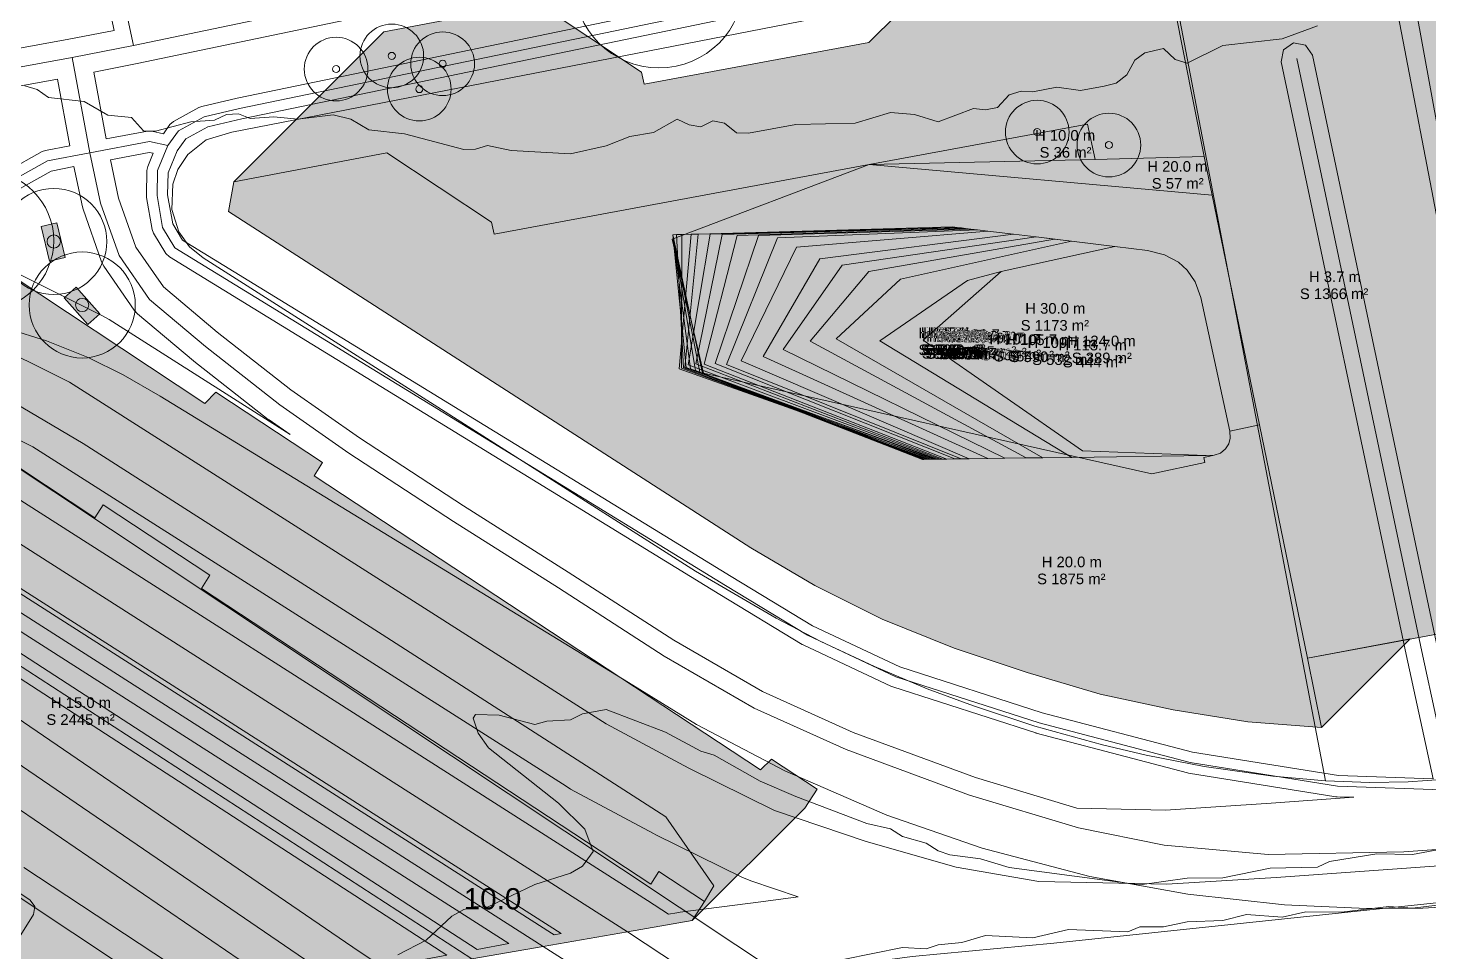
# Model space of a CAD drawing. Header units: metres. Extents: x -8 to 1190, y -11 to 1223.
# Drawn here: x 354 to 486, y 873.4 to 960.5 of the extents above; entities that cross this region are included whole.
import ezdxf

# ---------------------------------------------------------------- set-up
doc = ezdxf.new("R2010")
doc.units = ezdxf.units.M
doc.header["$MEASUREMENT"] = 0
for name, color, linetype, lineweight, true_color in [('TPX_BUILDING_AREAS_TEXT', 7, 'CONTINUOUS', 0, 0x000000), ('TPX_BUILDING_HEIGHTS_TEXT', 7, 'CONTINUOUS', 0, 0x000000), ('TPX_BUILDINGS', 7, 'CONTINUOUS', 0, 0x000000), ('TPX_BUILDINGS_HATCH', 7, 'CONTINUOUS', 0, 0xf0f0f0), ('TPX_BUILDINGS_SHADOWS_HATCH', 7, 'CONTINUOUS', 0, 0x000000), ('TPX_BUILDINGS_SHADOWS_OUTLINES', 7, 'CONTINUOUS', 0, 0x000000), ('TPX_CADASTRES', 7, 'CONTINUOUS', 0, 0x646464), ('TPX_CONTOUR_LINES_5M', 7, 'CONTINUOUS', 0, 0x969696), ('TPX_CONTOUR_LINES_5M_TEXT', 7, 'CONTINUOUS', 0, 0x000000), ('TPX_ROADS_AXES', 7, 'CONTINUOUS', 0, 0x323232), ('TPX_ROADS_CONTOURS', 7, 'CONTINUOUS', 0, 0x646464), ('TPX_VEGETATION_GREEN_SPACES', 7, 'CONTINUOUS', 0, 0x58ba48), ('TPX_VEGETATION_GREEN_SPACES_HATCH', 7, 'CONTINUOUS', 0, 0x58ba48), ('TPX_VEGETATION_TREES_INDIVIDUAL', 7, 'CONTINUOUS', 0, 0x136734)]:
    doc.layers.add(name, color=color, linetype=linetype, lineweight=lineweight, true_color=true_color)
doc.styles.add('TPX_TEXTE', font='arial.ttf')

# ---------------------------------------------------------------- blocks, each defined once
blk = doc.blocks.new('TREETR003_CR030')
at = {"layer": 'TPX_VEGETATION_TREES_INDIVIDUAL'}
for radius in [3, 0.333]:
    blk.add_circle((0, 0, 0.04), radius, dxfattribs=at)
blk = doc.blocks.new('TREETR008_CR066')
at = {"layer": 'TPX_VEGETATION_TREES_INDIVIDUAL'}
for radius in [6.55, 0.792]:
    blk.add_circle((0, 0, 0.04), radius, dxfattribs=at)
blk = doc.blocks.new('TREETR006_CR050')
at = {"layer": 'TPX_VEGETATION_TREES_INDIVIDUAL'}
for radius in [5, 0.625]:
    blk.add_circle((0, 0, 0.04), radius, dxfattribs=at)
blk = doc.blocks.new('TREETR007_CR080')
at = {"layer": 'TPX_VEGETATION_TREES_INDIVIDUAL'}
for radius in [8, 0.667]:
    blk.add_circle((0, 0, 0.04), radius, dxfattribs=at)

msp = doc.modelspace()

# ---------------------------------------------------------------- hatches: boundary and pattern name
at = {"layer": 'TPX_BUILDINGS_HATCH'}
for points in [[(514.79, 980.13), (480.8, 973.67), (481.3, 971.07), (494, 904.76), (496.8, 890.18), (530.79, 896.64), (514.79, 980.13)], [(481.3, 971.07), (461.06, 967.29), (464.81, 948.44), (465.57, 944.77), (470.01, 923.14), (474.53, 901.15), (494, 904.76), (481.3, 971.07)], [(453.83, 951.47), (433.26, 947.66), (454.54, 948.13), (453.83, 951.47)], [(373.38, 946.03), (372.88, 943.23), (422.08, 911.53), (428.12, 908), (434.48, 904.82), (441.25, 902.09), (448.12, 899.78), (455, 897.75), (461.89, 896.28), (468.91, 895.13), (475.87, 894.59), (474.53, 901.15), (470.01, 923.14), (467.22, 922.55), (467.25, 921.89), (467.12, 921.34), (466.82, 920.86), (466.36, 920.45), (465.75, 920.28), (464.77, 920.05), (464.87, 919.57), (459.87, 918.51), (417.65, 927.99), (414.69, 940.64), (433.26, 947.66), (397.9, 941.1), (397.66, 942.24), (387.81, 948.78), (373.38, 946.03)], [(454.54, 948.13), (433.26, 947.66), (465.57, 944.77), (464.81, 948.44), (454.54, 948.13)], [(433.26, 947.66), (414.69, 940.64), (417.65, 927.99), (459.87, 918.51), (464.87, 919.57), (464.77, 920.05), (465.75, 920.28), (466.36, 920.45), (466.82, 920.86), (467.12, 921.34), (467.25, 921.89), (467.22, 922.55), (470.01, 923.14), (465.57, 944.77), (433.26, 947.66)], [(415.1, 941.06), (414.76, 941.05), (417.29, 928.11), (439.06, 919.89), (439.3, 919.9), (439.49, 919.9), (439.69, 919.9), (439.93, 919.91), (440.2, 919.91), (440.57, 919.91), (441.31, 919.92), (441.91, 919.93), (442.66, 919.94), (444.41, 919.97), (446.03, 919.98), (448.05, 920.01), (449.62, 920.03), (452.33, 920.06), (464.98, 920.23), (465.75, 920.28), (466.36, 920.45), (466.82, 920.86), (467.12, 921.34), (467.25, 921.89), (467.22, 922.55), (464.49, 935.15), (463.97, 936.6), (463.21, 937.7), (462.4, 938.48), (461.07, 939.16), (459.47, 939.58), (456.4, 939.95), (452.32, 940.44), (450.72, 940.64), (448.99, 940.84), (446.84, 941.1), (444.42, 941.38), (443.45, 941.5), (442.82, 941.58), (442.31, 941.64), (441.95, 941.69), (441.53, 941.74), (441.11, 941.79), (417.12, 941.11), (416.46, 941.1), (415.58, 941.07), (415.1, 941.06)], [(415.1, 941.06), (414.76, 941.05), (416.41, 928.42), (438.39, 919.88), (438.52, 919.89), (438.65, 919.9), (438.85, 919.9), (439.06, 919.89), (439.3, 919.9), (439.49, 919.9), (439.69, 919.9), (439.93, 919.91), (440.2, 919.91), (440.57, 919.91), (441.31, 919.92), (441.91, 919.93), (442.66, 919.94), (444.41, 919.97), (446.03, 919.98), (448.05, 920.01), (449.62, 920.03), (452.33, 920.06), (464.98, 920.23), (465.75, 920.28), (466.36, 920.45), (466.82, 920.86), (467.12, 921.34), (467.25, 921.89), (467.22, 922.55), (464.49, 935.15), (463.97, 936.6), (463.21, 937.7), (462.4, 938.48), (461.07, 939.16), (459.47, 939.58), (456.4, 939.95), (452.32, 940.44), (450.72, 940.64), (448.99, 940.84), (446.84, 941.1), (444.42, 941.38), (443.45, 941.5), (442.82, 941.58), (442.31, 941.64), (441.95, 941.69), (441.53, 941.74), (441.11, 941.79), (417.12, 941.11), (416.46, 941.1), (415.58, 941.07), (415.1, 941.06)], [(415.1, 941.06), (414.76, 941.05), (416.88, 928.26), (438.65, 919.9), (438.85, 919.9), (439.06, 919.89), (439.3, 919.9), (439.49, 919.9), (439.69, 919.9), (439.93, 919.91), (440.2, 919.91), (440.57, 919.91), (441.31, 919.92), (441.91, 919.93), (442.66, 919.94), (444.41, 919.97), (446.03, 919.98), (448.05, 920.01), (449.62, 920.03), (452.33, 920.06), (464.98, 920.23), (465.75, 920.28), (466.36, 920.45), (466.82, 920.86), (467.12, 921.34), (467.25, 921.89), (467.22, 922.55), (464.49, 935.15), (463.97, 936.6), (463.21, 937.7), (462.4, 938.48), (461.07, 939.16), (459.47, 939.58), (456.4, 939.95), (452.32, 940.44), (450.72, 940.64), (448.99, 940.84), (446.84, 941.1), (444.42, 941.38), (443.45, 941.5), (442.82, 941.58), (442.31, 941.64), (441.95, 941.69), (441.53, 941.74), (441.11, 941.79), (417.12, 941.11), (416.46, 941.1), (415.58, 941.07), (415.1, 941.06)], [(415.1, 941.06), (414.76, 941.05), (416, 928.55), (438.26, 919.88), (438.39, 919.88), (438.52, 919.89), (438.65, 919.9), (438.85, 919.9), (439.06, 919.89), (439.3, 919.9), (439.49, 919.9), (439.69, 919.9), (439.93, 919.91), (440.2, 919.91), (440.57, 919.91), (441.31, 919.92), (441.91, 919.93), (442.66, 919.94), (444.41, 919.97), (446.03, 919.98), (448.05, 920.01), (449.62, 920.03), (452.33, 920.06), (464.98, 920.23), (465.75, 920.28), (466.36, 920.45), (466.82, 920.86), (467.12, 921.34), (467.25, 921.89), (467.22, 922.55), (464.49, 935.15), (463.97, 936.6), (463.21, 937.7), (462.4, 938.48), (461.07, 939.16), (459.47, 939.58), (456.4, 939.95), (452.32, 940.44), (450.72, 940.64), (448.99, 940.84), (446.84, 941.1), (444.42, 941.38), (443.45, 941.5), (442.82, 941.58), (442.31, 941.64), (441.95, 941.69), (441.53, 941.74), (441.11, 941.79), (417.12, 941.11), (416.46, 941.1), (415.58, 941.07), (415.1, 941.06)], [(415.1, 941.06), (414.76, 941.05), (417.54, 928.01), (439.49, 919.9), (439.69, 919.9), (439.93, 919.91), (440.2, 919.91), (440.57, 919.91), (441.31, 919.92), (441.91, 919.93), (442.66, 919.94), (444.41, 919.97), (446.03, 919.98), (448.05, 920.01), (449.62, 920.03), (452.33, 920.06), (464.98, 920.23), (465.75, 920.28), (466.36, 920.45), (466.82, 920.86), (467.12, 921.34), (467.25, 921.89), (467.22, 922.55), (464.49, 935.15), (463.97, 936.6), (463.21, 937.7), (462.4, 938.48), (461.07, 939.16), (459.47, 939.58), (456.4, 939.95), (452.32, 940.44), (450.72, 940.64), (448.99, 940.84), (446.84, 941.1), (444.42, 941.38), (443.45, 941.5), (442.82, 941.58), (442.31, 941.64), (441.95, 941.69), (441.53, 941.74), (441.11, 941.79), (417.12, 941.11), (416.46, 941.1), (415.58, 941.07), (415.1, 941.06)], [(415.58, 941.07), (415.1, 941.06), (415.75, 928.52), (438.52, 919.89), (438.65, 919.9), (438.85, 919.9), (439.06, 919.89), (439.3, 919.9), (439.49, 919.9), (439.69, 919.9), (439.93, 919.91), (440.2, 919.91), (440.57, 919.91), (441.31, 919.92), (441.91, 919.93), (442.66, 919.94), (444.41, 919.97), (446.03, 919.98), (448.05, 920.01), (449.62, 920.03), (452.33, 920.06), (464.98, 920.23), (465.75, 920.28), (466.36, 920.45), (466.82, 920.86), (467.12, 921.34), (467.25, 921.89), (467.22, 922.55), (464.49, 935.15), (463.97, 936.6), (463.21, 937.7), (462.4, 938.48), (461.07, 939.16), (459.47, 939.58), (456.4, 939.95), (452.32, 940.44), (450.72, 940.64), (448.99, 940.84), (446.84, 941.1), (444.42, 941.38), (443.45, 941.5), (442.82, 941.58), (442.31, 941.64), (441.95, 941.69), (441.53, 941.74), (441.11, 941.79), (417.12, 941.11), (416.46, 941.1), (415.58, 941.07)], [(416.46, 941.1), (415.35, 928.41), (439.3, 919.9), (439.49, 919.9), (439.69, 919.9), (439.93, 919.91), (440.2, 919.91), (440.57, 919.91), (441.31, 919.92), (441.91, 919.93), (442.66, 919.94), (444.41, 919.97), (446.03, 919.98), (448.05, 920.01), (449.62, 920.03), (452.33, 920.06), (464.98, 920.23), (465.75, 920.28), (466.36, 920.45), (466.82, 920.86), (467.12, 921.34), (467.25, 921.89), (467.22, 922.55), (464.49, 935.15), (463.97, 936.6), (463.21, 937.7), (462.4, 938.48), (461.07, 939.16), (459.47, 939.58), (456.4, 939.95), (452.32, 940.44), (450.72, 940.64), (448.99, 940.84), (446.84, 941.1), (444.42, 941.38), (443.45, 941.5), (442.82, 941.58), (442.31, 941.64), (441.95, 941.69), (441.53, 941.74), (441.11, 941.79), (417.12, 941.11), (416.46, 941.1)], [(415.58, 941.07), (415.55, 928.49), (438.85, 919.9), (439.06, 919.89), (439.3, 919.9), (439.49, 919.9), (439.69, 919.9), (439.93, 919.91), (440.2, 919.91), (440.57, 919.91), (441.31, 919.92), (441.91, 919.93), (442.66, 919.94), (444.41, 919.97), (446.03, 919.98), (448.05, 920.01), (449.62, 920.03), (452.33, 920.06), (464.98, 920.23), (465.75, 920.28), (466.36, 920.45), (466.82, 920.86), (467.12, 921.34), (467.25, 921.89), (467.22, 922.55), (464.49, 935.15), (463.97, 936.6), (463.21, 937.7), (462.4, 938.48), (461.07, 939.16), (459.47, 939.58), (456.4, 939.95), (452.32, 940.44), (450.72, 940.64), (448.99, 940.84), (446.84, 941.1), (444.42, 941.38), (443.45, 941.5), (442.82, 941.58), (442.31, 941.64), (441.95, 941.69), (441.53, 941.74), (441.11, 941.79), (417.12, 941.11), (416.46, 941.1), (415.58, 941.07)], [(417.12, 941.11), (415.89, 928.54), (439.69, 919.9), (439.93, 919.91), (440.2, 919.91), (440.57, 919.91), (441.31, 919.92), (441.91, 919.93), (442.66, 919.94), (444.41, 919.97), (446.03, 919.98), (448.05, 920.01), (449.62, 920.03), (452.33, 920.06), (464.98, 920.23), (465.75, 920.28), (466.36, 920.45), (466.82, 920.86), (467.12, 921.34), (467.25, 921.89), (467.22, 922.55), (464.49, 935.15), (463.97, 936.6), (463.21, 937.7), (462.4, 938.48), (461.07, 939.16), (459.47, 939.58), (456.4, 939.95), (452.32, 940.44), (450.72, 940.64), (448.99, 940.84), (446.84, 941.1), (444.42, 941.38), (443.45, 941.5), (442.82, 941.58), (442.31, 941.64), (441.95, 941.69), (441.53, 941.74), (441.11, 941.79), (417.12, 941.11)], [(418.27, 941.1), (416.2, 928.78), (439.93, 919.91), (440.2, 919.91), (440.57, 919.91), (441.31, 919.92), (441.91, 919.93), (442.66, 919.94), (444.41, 919.97), (446.03, 919.98), (448.05, 920.01), (449.62, 920.03), (452.33, 920.06), (464.98, 920.23), (465.75, 920.28), (466.36, 920.45), (466.82, 920.86), (467.12, 921.34), (467.25, 921.89), (467.22, 922.55), (464.49, 935.15), (463.97, 936.6), (463.21, 937.7), (462.4, 938.48), (461.07, 939.16), (459.47, 939.58), (456.4, 939.95), (452.32, 940.44), (450.72, 940.64), (448.99, 940.84), (446.84, 941.1), (444.42, 941.38), (443.45, 941.5), (442.82, 941.58), (442.31, 941.64), (441.95, 941.69), (441.53, 941.74), (418.27, 941.1)], [(419.39, 941.07), (416.9, 928.87), (440.2, 919.91), (440.57, 919.91), (441.31, 919.92), (441.91, 919.93), (442.66, 919.94), (444.41, 919.97), (446.03, 919.98), (448.05, 920.01), (449.62, 920.03), (452.33, 920.06), (464.98, 920.23), (465.75, 920.28), (466.36, 920.45), (466.82, 920.86), (467.12, 921.34), (467.25, 921.89), (467.22, 922.55), (464.49, 935.15), (463.97, 936.6), (463.21, 937.7), (462.4, 938.48), (461.07, 939.16), (459.47, 939.58), (456.4, 939.95), (452.32, 940.44), (450.72, 940.64), (448.99, 940.84), (446.84, 941.1), (444.42, 941.38), (443.45, 941.5), (442.82, 941.58), (442.31, 941.64), (441.95, 941.69), (419.39, 941.07)], [(420.8, 940.99), (417.69, 928.85), (440.57, 919.91), (441.31, 919.92), (441.91, 919.93), (442.66, 919.94), (444.41, 919.97), (446.03, 919.98), (448.05, 920.01), (449.62, 920.03), (452.33, 920.06), (464.98, 920.23), (465.75, 920.28), (466.36, 920.45), (466.82, 920.86), (467.12, 921.34), (467.25, 921.89), (467.22, 922.55), (464.49, 935.15), (463.97, 936.6), (463.21, 937.7), (462.4, 938.48), (461.07, 939.16), (459.47, 939.58), (456.4, 939.95), (452.32, 940.44), (450.72, 940.64), (448.99, 940.84), (446.84, 941.1), (444.42, 941.38), (443.45, 941.5), (442.82, 941.58), (442.31, 941.64), (420.8, 940.99)], [(422.81, 940.97), (418.75, 928.91), (441.31, 919.92), (441.91, 919.93), (442.66, 919.94), (444.41, 919.97), (446.03, 919.98), (448.05, 920.01), (449.62, 920.03), (452.33, 920.06), (464.98, 920.23), (465.75, 920.28), (466.36, 920.45), (466.82, 920.86), (467.12, 921.34), (467.25, 921.89), (467.22, 922.55), (464.49, 935.15), (463.97, 936.6), (463.21, 937.7), (462.4, 938.48), (461.07, 939.16), (459.47, 939.58), (456.4, 939.95), (452.32, 940.44), (450.72, 940.64), (448.99, 940.84), (446.84, 941.1), (444.42, 941.38), (443.45, 941.5), (442.82, 941.58), (422.81, 940.97)], [(424.61, 940.75), (419.8, 928.83), (441.91, 919.93), (442.66, 919.94), (444.41, 919.97), (446.03, 919.98), (448.05, 920.01), (449.62, 920.03), (452.33, 920.06), (464.98, 920.23), (465.75, 920.28), (466.36, 920.45), (466.82, 920.86), (467.12, 921.34), (467.25, 921.89), (467.22, 922.55), (464.49, 935.15), (463.97, 936.6), (463.21, 937.7), (462.4, 938.48), (461.07, 939.16), (459.47, 939.58), (456.4, 939.95), (452.32, 940.44), (450.72, 940.64), (448.99, 940.84), (446.84, 941.1), (444.42, 941.38), (443.45, 941.5), (424.61, 940.75)], [(426.39, 939.87), (421.18, 929.16), (442.66, 919.94), (444.41, 919.97), (446.03, 919.98), (448.05, 920.01), (449.62, 920.03), (452.33, 920.06), (464.98, 920.23), (465.75, 920.28), (466.36, 920.45), (466.82, 920.86), (467.12, 921.34), (467.25, 921.89), (467.22, 922.55), (464.49, 935.15), (463.97, 936.6), (463.21, 937.7), (462.4, 938.48), (461.07, 939.16), (459.47, 939.58), (456.4, 939.95), (452.32, 940.44), (450.72, 940.64), (448.99, 940.84), (446.84, 941.1), (444.42, 941.38), (426.39, 939.87)], [(428.61, 938.79), (423.26, 929.59), (444.41, 919.97), (446.03, 919.98), (448.05, 920.01), (449.62, 920.03), (452.33, 920.06), (464.98, 920.23), (465.75, 920.28), (466.36, 920.45), (466.82, 920.86), (467.12, 921.34), (467.25, 921.89), (467.22, 922.55), (464.49, 935.15), (463.97, 936.6), (463.21, 937.7), (462.4, 938.48), (461.07, 939.16), (459.47, 939.58), (456.4, 939.95), (452.32, 940.44), (450.72, 940.64), (448.99, 940.84), (446.84, 941.1), (428.61, 938.79)], [(430.71, 938.18), (425.14, 930.23), (446.03, 919.98), (448.05, 920.01), (449.62, 920.03), (452.33, 920.06), (464.98, 920.23), (465.75, 920.28), (466.36, 920.45), (466.82, 920.86), (467.12, 921.34), (467.25, 921.89), (467.22, 922.55), (464.49, 935.15), (463.97, 936.6), (463.21, 937.7), (462.4, 938.48), (461.07, 939.16), (459.47, 939.58), (456.4, 939.95), (448.99, 940.84), (430.71, 938.18)], [(433.21, 937.59), (427.69, 931.03), (448.05, 920.01), (449.62, 920.03), (452.33, 920.06), (464.98, 920.23), (465.75, 920.28), (466.36, 920.45), (466.82, 920.86), (467.12, 921.34), (467.25, 921.89), (467.22, 922.55), (464.49, 935.15), (463.97, 936.6), (463.21, 937.7), (462.4, 938.48), (461.07, 939.16), (459.47, 939.58), (456.4, 939.95), (452.32, 940.44), (450.72, 940.64), (433.21, 937.59)], [(436.21, 936.88), (430.15, 931.24), (449.62, 920.03), (452.33, 920.06), (464.98, 920.23), (465.75, 920.28), (466.36, 920.45), (466.82, 920.86), (467.12, 921.34), (467.25, 921.89), (467.22, 922.55), (464.49, 935.15), (463.97, 936.6), (463.21, 937.7), (462.4, 938.48), (461.07, 939.16), (459.47, 939.58), (456.4, 939.95), (452.32, 940.44), (436.21, 936.88)], [(442.51, 936.75), (434.24, 931.04), (452.33, 920.06), (464.98, 920.23), (465.75, 920.28), (466.36, 920.45), (466.82, 920.86), (467.12, 921.34), (467.25, 921.89), (467.22, 922.55), (464.49, 935.15), (463.97, 936.6), (463.21, 937.7), (462.4, 938.48), (461.07, 939.16), (459.47, 939.58), (456.4, 939.95), (445.69, 937.58), (442.51, 936.75)], [(445.69, 937.58), (438.32, 931.12), (453.34, 920.68), (464.98, 920.23), (465.75, 920.28), (466.36, 920.45), (466.82, 920.86), (467.12, 921.34), (467.25, 921.89), (467.22, 922.55), (464.49, 935.15), (463.97, 936.6), (463.21, 937.7), (462.4, 938.48), (461.07, 939.16), (459.47, 939.58), (456.4, 939.95), (445.69, 937.58)], [(323.36, 903.62), (322.61, 902.45), (343.97, 888.58), (342.72, 886.65), (352.71, 880.03), (353.6, 881.4), (368.53, 871.57), (368.85, 871.35), (368.02, 869.9), (371, 867.92), (372.56, 866.89), (373.91, 868.97), (375.31, 869.22), (383.23, 870.59), (395.82, 872.79), (402.53, 873.96), (410.49, 875.35), (416.58, 876.41), (417.72, 878.19), (413.42, 881.02), (412.67, 879.83), (370.33, 907.72), (371.13, 908.97), (361.09, 915.6), (360.29, 914.36), (339.24, 928.29), (338.68, 927.41), (335.84, 923), (332.91, 918.46), (330.71, 915.03), (326.88, 909.08), (323.36, 903.62)]]:
    msp.add_hatch(color=256, dxfattribs=at).paths.add_polyline_path(points)
at = {"layer": 'TPX_BUILDINGS_SHADOWS_HATCH'}
for points in [[(387.52, 960.18), (373.38, 946.03), (387.81, 948.78), (397.66, 942.24), (397.9, 941.1), (433.26, 947.66), (453.83, 951.47), (454.54, 948.13), (464.81, 948.44), (461.06, 967.29), (481.3, 971.07), (480.91, 973.12), (463.67, 969.9), (461.97, 968.2), (454.48, 968.87), (435.9, 961.86), (433.21, 959.17), (412.04, 955.24), (411.8, 956.38), (401.95, 962.92), (387.52, 960.18)], [(349.85, 938.9), (339.24, 928.29), (360.29, 914.36), (361.09, 915.6), (371.13, 908.97), (370.33, 907.72), (412.67, 879.83), (413.42, 881.02), (417.72, 878.19), (416.58, 876.41), (427.19, 887.01), (428.33, 888.8), (424.03, 891.63), (423.01, 890.61), (380.94, 918.33), (381.74, 919.57), (371.7, 926.21), (370.64, 925.14), (349.85, 938.9)], [(484.23, 902.95), (474.53, 901.15), (475.87, 894.59), (484.23, 902.95)]]:
    msp.add_hatch(color=256, dxfattribs=at).paths.add_polyline_path(points)
at = {"layer": 'TPX_VEGETATION_GREEN_SPACES_HATCH'}
for points in [[(356.72, 942.18), (355.24, 941.84), (356.01, 938.57), (357.49, 938.91), (356.72, 942.18)], [(358.53, 936.12), (357.4, 935.11), (359.63, 932.59), (360.75, 933.61), (358.53, 936.12)], [(342.1, 928.54), (339.24, 928.29), (360.29, 914.36), (361.09, 915.6), (371.13, 908.97), (370.33, 907.72), (412.67, 879.83), (413.42, 881.02), (417.72, 878.19), (418.6, 879.67), (414.08, 886.19), (387.35, 903.38), (375.64, 910.86), (359.18, 921.37), (351.23, 926.05), (345.82, 928.03), (342.1, 928.54)], [(294.29, 898.12), (294.18, 895.82), (294.46, 894.58), (295.34, 893.72), (296.94, 892.76), (302.43, 889.88), (308.01, 886.11), (320.42, 877.95), (345.57, 861.79), (347.16, 862.33), (349.54, 862.97), (350.39, 863.19), (360.61, 865.75), (371, 867.92), (368.02, 869.9), (368.85, 871.35), (368.53, 871.57), (353.6, 881.4), (352.71, 880.03), (342.72, 886.65), (343.97, 888.58), (322.61, 902.45), (323.36, 903.62), (319.78, 905.98), (303.07, 917.01), (300.39, 914.43), (297.94, 911.54), (296.22, 908.1), (295.15, 904.67), (295.03, 903.91), (294.61, 901.01), (294.46, 899.73), (294.29, 898.12)]]:
    msp.add_hatch(color=256, dxfattribs=at).paths.add_polyline_path(points)

# ---------------------------------------------------------------- linework, layer by layer
at = {"layer": 'TPX_BUILDINGS', "elevation": 0.04}
for points in [[(514.79, 980.13), (480.8, 973.67), (481.3, 971.07), (494, 904.76), (496.8, 890.18), (530.79, 896.64)], [(481.3, 971.07), (461.06, 967.29), (464.81, 948.44), (465.57, 944.77), (470.01, 923.14), (474.53, 901.15), (494, 904.76)], [(453.83, 951.47), (433.26, 947.66), (454.54, 948.13)], [(373.38, 946.03), (372.88, 943.23), (422.08, 911.53), (428.12, 908), (434.48, 904.82), (441.25, 902.09), (448.12, 899.78), (455, 897.75), (461.89, 896.28), (468.91, 895.13), (475.87, 894.59), (474.53, 901.15), (470.01, 923.14), (467.22, 922.55), (467.25, 921.89), (467.12, 921.34), (466.82, 920.86), (466.36, 920.45), (465.75, 920.28), (464.77, 920.05), (464.87, 919.57), (459.87, 918.51), (417.65, 927.99), (414.69, 940.64), (433.26, 947.66), (397.9, 941.1), (397.66, 942.24), (387.81, 948.78)], [(454.54, 948.13), (433.26, 947.66), (465.57, 944.77), (464.81, 948.44)], [(433.26, 947.66), (414.69, 940.64), (417.65, 927.99), (459.87, 918.51), (464.87, 919.57), (464.77, 920.05), (465.75, 920.28), (466.36, 920.45), (466.82, 920.86), (467.12, 921.34), (467.25, 921.89), (467.22, 922.55), (470.01, 923.14), (465.57, 944.77)], [(415.1, 941.06), (414.76, 941.05), (417.29, 928.11), (439.06, 919.89), (439.3, 919.9), (439.49, 919.9), (439.69, 919.9), (439.93, 919.91), (440.2, 919.91), (440.57, 919.91), (441.31, 919.92), (441.91, 919.93), (442.66, 919.94), (444.41, 919.97), (446.03, 919.98), (448.05, 920.01), (449.62, 920.03), (452.33, 920.06), (464.98, 920.23), (465.75, 920.28), (466.36, 920.45), (466.82, 920.86), (467.12, 921.34), (467.25, 921.89), (467.22, 922.55), (464.49, 935.15), (463.97, 936.6), (463.21, 937.7), (462.4, 938.48), (461.07, 939.16), (459.47, 939.58), (456.4, 939.95), (452.32, 940.44), (450.72, 940.64), (448.99, 940.84), (446.84, 941.1), (444.42, 941.38), (443.45, 941.5), (442.82, 941.58), (442.31, 941.64), (441.95, 941.69), (441.53, 941.74), (441.11, 941.79), (417.12, 941.11), (416.46, 941.1), (415.58, 941.07)], [(415.1, 941.06), (414.76, 941.05), (416.41, 928.42), (438.39, 919.88), (438.52, 919.89), (438.65, 919.9), (438.85, 919.9), (439.06, 919.89), (439.3, 919.9), (439.49, 919.9), (439.69, 919.9), (439.93, 919.91), (440.2, 919.91), (440.57, 919.91), (441.31, 919.92), (441.91, 919.93), (442.66, 919.94), (444.41, 919.97), (446.03, 919.98), (448.05, 920.01), (449.62, 920.03), (452.33, 920.06), (464.98, 920.23), (465.75, 920.28), (466.36, 920.45), (466.82, 920.86), (467.12, 921.34), (467.25, 921.89), (467.22, 922.55), (464.49, 935.15), (463.97, 936.6), (463.21, 937.7), (462.4, 938.48), (461.07, 939.16), (459.47, 939.58), (456.4, 939.95), (452.32, 940.44), (450.72, 940.64), (448.99, 940.84), (446.84, 941.1), (444.42, 941.38), (443.45, 941.5), (442.82, 941.58), (442.31, 941.64), (441.95, 941.69), (441.53, 941.74), (441.11, 941.79), (417.12, 941.11), (416.46, 941.1), (415.58, 941.07)], [(415.1, 941.06), (414.76, 941.05), (416.88, 928.26), (438.65, 919.9), (438.85, 919.9), (439.06, 919.89), (439.3, 919.9), (439.49, 919.9), (439.69, 919.9), (439.93, 919.91), (440.2, 919.91), (440.57, 919.91), (441.31, 919.92), (441.91, 919.93), (442.66, 919.94), (444.41, 919.97), (446.03, 919.98), (448.05, 920.01), (449.62, 920.03), (452.33, 920.06), (464.98, 920.23), (465.75, 920.28), (466.36, 920.45), (466.82, 920.86), (467.12, 921.34), (467.25, 921.89), (467.22, 922.55), (464.49, 935.15), (463.97, 936.6), (463.21, 937.7), (462.4, 938.48), (461.07, 939.16), (459.47, 939.58), (456.4, 939.95), (452.32, 940.44), (450.72, 940.64), (448.99, 940.84), (446.84, 941.1), (444.42, 941.38), (443.45, 941.5), (442.82, 941.58), (442.31, 941.64), (441.95, 941.69), (441.53, 941.74), (441.11, 941.79), (417.12, 941.11), (416.46, 941.1), (415.58, 941.07)], [(415.1, 941.06), (414.76, 941.05), (416, 928.55), (438.26, 919.88), (438.39, 919.88), (438.52, 919.89), (438.65, 919.9), (438.85, 919.9), (439.06, 919.89), (439.3, 919.9), (439.49, 919.9), (439.69, 919.9), (439.93, 919.91), (440.2, 919.91), (440.57, 919.91), (441.31, 919.92), (441.91, 919.93), (442.66, 919.94), (444.41, 919.97), (446.03, 919.98), (448.05, 920.01), (449.62, 920.03), (452.33, 920.06), (464.98, 920.23), (465.75, 920.28), (466.36, 920.45), (466.82, 920.86), (467.12, 921.34), (467.25, 921.89), (467.22, 922.55), (464.49, 935.15), (463.97, 936.6), (463.21, 937.7), (462.4, 938.48), (461.07, 939.16), (459.47, 939.58), (456.4, 939.95), (452.32, 940.44), (450.72, 940.64), (448.99, 940.84), (446.84, 941.1), (444.42, 941.38), (443.45, 941.5), (442.82, 941.58), (442.31, 941.64), (441.95, 941.69), (441.53, 941.74), (441.11, 941.79), (417.12, 941.11), (416.46, 941.1), (415.58, 941.07)], [(415.1, 941.06), (414.76, 941.05), (417.54, 928.01), (439.49, 919.9), (439.69, 919.9), (439.93, 919.91), (440.2, 919.91), (440.57, 919.91), (441.31, 919.92), (441.91, 919.93), (442.66, 919.94), (444.41, 919.97), (446.03, 919.98), (448.05, 920.01), (449.62, 920.03), (452.33, 920.06), (464.98, 920.23), (465.75, 920.28), (466.36, 920.45), (466.82, 920.86), (467.12, 921.34), (467.25, 921.89), (467.22, 922.55), (464.49, 935.15), (463.97, 936.6), (463.21, 937.7), (462.4, 938.48), (461.07, 939.16), (459.47, 939.58), (456.4, 939.95), (452.32, 940.44), (450.72, 940.64), (448.99, 940.84), (446.84, 941.1), (444.42, 941.38), (443.45, 941.5), (442.82, 941.58), (442.31, 941.64), (441.95, 941.69), (441.53, 941.74), (441.11, 941.79), (417.12, 941.11), (416.46, 941.1), (415.58, 941.07)], [(415.58, 941.07), (415.1, 941.06), (415.75, 928.52), (438.52, 919.89), (438.65, 919.9), (438.85, 919.9), (439.06, 919.89), (439.3, 919.9), (439.49, 919.9), (439.69, 919.9), (439.93, 919.91), (440.2, 919.91), (440.57, 919.91), (441.31, 919.92), (441.91, 919.93), (442.66, 919.94), (444.41, 919.97), (446.03, 919.98), (448.05, 920.01), (449.62, 920.03), (452.33, 920.06), (464.98, 920.23), (465.75, 920.28), (466.36, 920.45), (466.82, 920.86), (467.12, 921.34), (467.25, 921.89), (467.22, 922.55), (464.49, 935.15), (463.97, 936.6), (463.21, 937.7), (462.4, 938.48), (461.07, 939.16), (459.47, 939.58), (456.4, 939.95), (452.32, 940.44), (450.72, 940.64), (448.99, 940.84), (446.84, 941.1), (444.42, 941.38), (443.45, 941.5), (442.82, 941.58), (442.31, 941.64), (441.95, 941.69), (441.53, 941.74), (441.11, 941.79), (417.12, 941.11), (416.46, 941.1)], [(416.46, 941.1), (415.35, 928.41), (439.3, 919.9), (439.49, 919.9), (439.69, 919.9), (439.93, 919.91), (440.2, 919.91), (440.57, 919.91), (441.31, 919.92), (441.91, 919.93), (442.66, 919.94), (444.41, 919.97), (446.03, 919.98), (448.05, 920.01), (449.62, 920.03), (452.33, 920.06), (464.98, 920.23), (465.75, 920.28), (466.36, 920.45), (466.82, 920.86), (467.12, 921.34), (467.25, 921.89), (467.22, 922.55), (464.49, 935.15), (463.97, 936.6), (463.21, 937.7), (462.4, 938.48), (461.07, 939.16), (459.47, 939.58), (456.4, 939.95), (452.32, 940.44), (450.72, 940.64), (448.99, 940.84), (446.84, 941.1), (444.42, 941.38), (443.45, 941.5), (442.82, 941.58), (442.31, 941.64), (441.95, 941.69), (441.53, 941.74), (441.11, 941.79), (417.12, 941.11)], [(415.58, 941.07), (415.55, 928.49), (438.85, 919.9), (439.06, 919.89), (439.3, 919.9), (439.49, 919.9), (439.69, 919.9), (439.93, 919.91), (440.2, 919.91), (440.57, 919.91), (441.31, 919.92), (441.91, 919.93), (442.66, 919.94), (444.41, 919.97), (446.03, 919.98), (448.05, 920.01), (449.62, 920.03), (452.33, 920.06), (464.98, 920.23), (465.75, 920.28), (466.36, 920.45), (466.82, 920.86), (467.12, 921.34), (467.25, 921.89), (467.22, 922.55), (464.49, 935.15), (463.97, 936.6), (463.21, 937.7), (462.4, 938.48), (461.07, 939.16), (459.47, 939.58), (456.4, 939.95), (452.32, 940.44), (450.72, 940.64), (448.99, 940.84), (446.84, 941.1), (444.42, 941.38), (443.45, 941.5), (442.82, 941.58), (442.31, 941.64), (441.95, 941.69), (441.53, 941.74), (441.11, 941.79), (417.12, 941.11), (416.46, 941.1)], [(417.12, 941.11), (415.89, 928.54), (439.69, 919.9), (439.93, 919.91), (440.2, 919.91), (440.57, 919.91), (441.31, 919.92), (441.91, 919.93), (442.66, 919.94), (444.41, 919.97), (446.03, 919.98), (448.05, 920.01), (449.62, 920.03), (452.33, 920.06), (464.98, 920.23), (465.75, 920.28), (466.36, 920.45), (466.82, 920.86), (467.12, 921.34), (467.25, 921.89), (467.22, 922.55), (464.49, 935.15), (463.97, 936.6), (463.21, 937.7), (462.4, 938.48), (461.07, 939.16), (459.47, 939.58), (456.4, 939.95), (452.32, 940.44), (450.72, 940.64), (448.99, 940.84), (446.84, 941.1), (444.42, 941.38), (443.45, 941.5), (442.82, 941.58), (442.31, 941.64), (441.95, 941.69), (441.53, 941.74), (441.11, 941.79)], [(418.27, 941.1), (416.2, 928.78), (439.93, 919.91), (440.2, 919.91), (440.57, 919.91), (441.31, 919.92), (441.91, 919.93), (442.66, 919.94), (444.41, 919.97), (446.03, 919.98), (448.05, 920.01), (449.62, 920.03), (452.33, 920.06), (464.98, 920.23), (465.75, 920.28), (466.36, 920.45), (466.82, 920.86), (467.12, 921.34), (467.25, 921.89), (467.22, 922.55), (464.49, 935.15), (463.97, 936.6), (463.21, 937.7), (462.4, 938.48), (461.07, 939.16), (459.47, 939.58), (456.4, 939.95), (452.32, 940.44), (450.72, 940.64), (448.99, 940.84), (446.84, 941.1), (444.42, 941.38), (443.45, 941.5), (442.82, 941.58), (442.31, 941.64), (441.95, 941.69), (441.53, 941.74)], [(419.39, 941.07), (416.9, 928.87), (440.2, 919.91), (440.57, 919.91), (441.31, 919.92), (441.91, 919.93), (442.66, 919.94), (444.41, 919.97), (446.03, 919.98), (448.05, 920.01), (449.62, 920.03), (452.33, 920.06), (464.98, 920.23), (465.75, 920.28), (466.36, 920.45), (466.82, 920.86), (467.12, 921.34), (467.25, 921.89), (467.22, 922.55), (464.49, 935.15), (463.97, 936.6), (463.21, 937.7), (462.4, 938.48), (461.07, 939.16), (459.47, 939.58), (456.4, 939.95), (452.32, 940.44), (450.72, 940.64), (448.99, 940.84), (446.84, 941.1), (444.42, 941.38), (443.45, 941.5), (442.82, 941.58), (442.31, 941.64), (441.95, 941.69)], [(420.8, 940.99), (417.69, 928.85), (440.57, 919.91), (441.31, 919.92), (441.91, 919.93), (442.66, 919.94), (444.41, 919.97), (446.03, 919.98), (448.05, 920.01), (449.62, 920.03), (452.33, 920.06), (464.98, 920.23), (465.75, 920.28), (466.36, 920.45), (466.82, 920.86), (467.12, 921.34), (467.25, 921.89), (467.22, 922.55), (464.49, 935.15), (463.97, 936.6), (463.21, 937.7), (462.4, 938.48), (461.07, 939.16), (459.47, 939.58), (456.4, 939.95), (452.32, 940.44), (450.72, 940.64), (448.99, 940.84), (446.84, 941.1), (444.42, 941.38), (443.45, 941.5), (442.82, 941.58), (442.31, 941.64)], [(422.81, 940.97), (418.75, 928.91), (441.31, 919.92), (441.91, 919.93), (442.66, 919.94), (444.41, 919.97), (446.03, 919.98), (448.05, 920.01), (449.62, 920.03), (452.33, 920.06), (464.98, 920.23), (465.75, 920.28), (466.36, 920.45), (466.82, 920.86), (467.12, 921.34), (467.25, 921.89), (467.22, 922.55), (464.49, 935.15), (463.97, 936.6), (463.21, 937.7), (462.4, 938.48), (461.07, 939.16), (459.47, 939.58), (456.4, 939.95), (452.32, 940.44), (450.72, 940.64), (448.99, 940.84), (446.84, 941.1), (444.42, 941.38), (443.45, 941.5), (442.82, 941.58)], [(424.61, 940.75), (419.8, 928.83), (441.91, 919.93), (442.66, 919.94), (444.41, 919.97), (446.03, 919.98), (448.05, 920.01), (449.62, 920.03), (452.33, 920.06), (464.98, 920.23), (465.75, 920.28), (466.36, 920.45), (466.82, 920.86), (467.12, 921.34), (467.25, 921.89), (467.22, 922.55), (464.49, 935.15), (463.97, 936.6), (463.21, 937.7), (462.4, 938.48), (461.07, 939.16), (459.47, 939.58), (456.4, 939.95), (452.32, 940.44), (450.72, 940.64), (448.99, 940.84), (446.84, 941.1), (444.42, 941.38), (443.45, 941.5)], [(426.39, 939.87), (421.18, 929.16), (442.66, 919.94), (444.41, 919.97), (446.03, 919.98), (448.05, 920.01), (449.62, 920.03), (452.33, 920.06), (464.98, 920.23), (465.75, 920.28), (466.36, 920.45), (466.82, 920.86), (467.12, 921.34), (467.25, 921.89), (467.22, 922.55), (464.49, 935.15), (463.97, 936.6), (463.21, 937.7), (462.4, 938.48), (461.07, 939.16), (459.47, 939.58), (456.4, 939.95), (452.32, 940.44), (450.72, 940.64), (448.99, 940.84), (446.84, 941.1), (444.42, 941.38)], [(428.61, 938.79), (423.26, 929.59), (444.41, 919.97), (446.03, 919.98), (448.05, 920.01), (449.62, 920.03), (452.33, 920.06), (464.98, 920.23), (465.75, 920.28), (466.36, 920.45), (466.82, 920.86), (467.12, 921.34), (467.25, 921.89), (467.22, 922.55), (464.49, 935.15), (463.97, 936.6), (463.21, 937.7), (462.4, 938.48), (461.07, 939.16), (459.47, 939.58), (456.4, 939.95), (452.32, 940.44), (450.72, 940.64), (448.99, 940.84), (446.84, 941.1)], [(430.71, 938.18), (425.14, 930.23), (446.03, 919.98), (448.05, 920.01), (449.62, 920.03), (452.33, 920.06), (464.98, 920.23), (465.75, 920.28), (466.36, 920.45), (466.82, 920.86), (467.12, 921.34), (467.25, 921.89), (467.22, 922.55), (464.49, 935.15), (463.97, 936.6), (463.21, 937.7), (462.4, 938.48), (461.07, 939.16), (459.47, 939.58), (456.4, 939.95), (448.99, 940.84)], [(433.21, 937.59), (427.69, 931.03), (448.05, 920.01), (449.62, 920.03), (452.33, 920.06), (464.98, 920.23), (465.75, 920.28), (466.36, 920.45), (466.82, 920.86), (467.12, 921.34), (467.25, 921.89), (467.22, 922.55), (464.49, 935.15), (463.97, 936.6), (463.21, 937.7), (462.4, 938.48), (461.07, 939.16), (459.47, 939.58), (456.4, 939.95), (452.32, 940.44), (450.72, 940.64)], [(436.21, 936.88), (430.15, 931.24), (449.62, 920.03), (452.33, 920.06), (464.98, 920.23), (465.75, 920.28), (466.36, 920.45), (466.82, 920.86), (467.12, 921.34), (467.25, 921.89), (467.22, 922.55), (464.49, 935.15), (463.97, 936.6), (463.21, 937.7), (462.4, 938.48), (461.07, 939.16), (459.47, 939.58), (456.4, 939.95), (452.32, 940.44)], [(442.51, 936.75), (434.24, 931.04), (452.33, 920.06), (464.98, 920.23), (465.75, 920.28), (466.36, 920.45), (466.82, 920.86), (467.12, 921.34), (467.25, 921.89), (467.22, 922.55), (464.49, 935.15), (463.97, 936.6), (463.21, 937.7), (462.4, 938.48), (461.07, 939.16), (459.47, 939.58), (456.4, 939.95), (445.69, 937.58)], [(445.69, 937.58), (438.32, 931.12), (453.34, 920.68), (464.98, 920.23), (465.75, 920.28), (466.36, 920.45), (466.82, 920.86), (467.12, 921.34), (467.25, 921.89), (467.22, 922.55), (464.49, 935.15), (463.97, 936.6), (463.21, 937.7), (462.4, 938.48), (461.07, 939.16), (459.47, 939.58), (456.4, 939.95)]]:
    msp.add_lwpolyline(points, close=True, dxfattribs=at)
msp.add_lwpolyline([(353.6, 881.4), (368.53, 871.57), (368.85, 871.35), (368.02, 869.9), (371, 867.92), (372.56, 866.89), (373.91, 868.97), (375.31, 869.22), (383.23, 870.59), (395.82, 872.79), (402.53, 873.96), (410.49, 875.35), (416.58, 876.41), (417.72, 878.19), (413.42, 881.02), (412.67, 879.83), (370.33, 907.72), (371.13, 908.97), (361.09, 915.6), (360.29, 914.36), (339.24, 928.29)], dxfattribs=at)
at = {"layer": 'TPX_BUILDINGS_SHADOWS_OUTLINES', "elevation": 0.04}
for points in [[(387.52, 960.18), (373.38, 946.03), (387.81, 948.78), (397.66, 942.24), (397.9, 941.1), (433.26, 947.66), (453.83, 951.47), (454.54, 948.13), (464.81, 948.44), (461.06, 967.29), (481.3, 971.07), (480.91, 973.12), (463.67, 969.9), (461.97, 968.2), (454.48, 968.87), (435.9, 961.86), (433.21, 959.17), (412.04, 955.24), (411.8, 956.38), (401.95, 962.92)], [(349.85, 938.9), (339.24, 928.29), (360.29, 914.36), (361.09, 915.6), (371.13, 908.97), (370.33, 907.72), (412.67, 879.83), (413.42, 881.02), (417.72, 878.19), (416.58, 876.41), (427.19, 887.01), (428.33, 888.8), (424.03, 891.63), (423.01, 890.61), (380.94, 918.33), (381.74, 919.57), (371.7, 926.21), (370.64, 925.14)], [(484.23, 902.95), (474.53, 901.15), (475.87, 894.59)]]:
    msp.add_lwpolyline(points, close=True, dxfattribs=at)
at = {"layer": 'TPX_CADASTRES', "elevation": 0.02}
for points in [[(516.5, 981.35), (482.52, 974.64), (497.1, 894.72), (491.2, 893.29), (491.77, 890.21), (497.99, 891.38), (531.79, 897.73)], [(477.67, 971.09), (461.26, 967.9), (476.23, 889.57), (480.43, 889.43), (484.02, 889.49), (487.61, 889.72), (491.77, 890.21), (491.2, 893.29), (497.1, 894.72), (482.52, 974.64)], [(367.63, 945.81), (367.53, 943.43), (368.21, 941.33), (369.21, 939.92), (370.49, 938.86), (416.88, 909.35), (424.48, 904.91), (428.69, 902.72), (433.74, 900.36), (438.72, 898.26), (443.06, 896.64), (448.85, 894.73), (455.23, 892.96), (459.33, 892.01), (464.82, 890.94), (471.29, 890), (476.23, 889.57), (461.26, 967.9), (373.19, 950.73), (370.77, 949.99), (369.05, 948.61), (368.11, 947.19)], [(340.28, 927.56), (322.14, 899.21), (492.23, 786.12), (538.52, 795.75)]]:
    msp.add_lwpolyline(points, close=True, dxfattribs=at)
for points in [[(340.28, 927.56), (538.52, 795.75), (548.94, 797.92), (532.93, 885.43), (501.24, 879.4), (496.29, 878.53), (490.72, 877.88), (485.4, 877.57), (480.1, 877.55), (472.39, 877.89), (463.26, 878.89), (454.04, 880.57), (443.89, 883.23), (434.92, 886.34), (425.3, 890.52), (416.99, 894.9), (410.56, 898.84), (366.43, 925.84), (362.97, 927.86), (359.65, 929.49), (355.75, 931.05), (352.12, 932.18)], [(278.7, 905.69), (464.55, 786.3), (480.2, 783.62), (492.23, 786.12), (322.14, 899.21)]]:
    msp.add_lwpolyline(points, dxfattribs=at)
at = {"layer": 'TPX_CONTOUR_LINES_5M', "elevation": 0.05}
for points in [[(475.5, 960.75), (472.15, 959.53), (466.56, 958.89), (463.21, 957.21), (462.09, 957.58), (460.98, 958.61), (459.22, 958.21), (458.27, 957.51), (457.52, 956.12), (456.51, 955.35), (455.39, 955.06), (453.15, 954.66), (450.92, 954.95), (448.68, 954.53), (447.57, 954.59), (446.45, 954.24), (445.33, 953.06), (444.21, 952.82), (443.09, 952.94), (439.74, 951.7), (437.51, 952.4), (435.27, 952.57), (431.92, 951.58), (426.33, 951.44), (421.86, 950.62), (420.74, 950.66), (419.63, 951.56), (418.51, 951.8), (417.39, 951.23), (416.27, 951.42), (415.16, 951.95), (412.92, 950.7), (410.69, 950.3), (408.45, 949.42), (405.1, 948.67), (399.51, 948.98), (397.28, 949.45), (396.16, 949.13), (395.04, 949.1), (389.45, 950.56), (386.1, 950.95), (384.4, 951.94), (382.75, 952.37), (379.4, 951.96), (377.16, 952.16), (374.93, 952.02), (373.81, 952.46), (372.69, 952.38), (371.57, 951.85), (369.34, 951.68), (365.99, 950.81), (364.87, 950.86), (363.75, 952.11), (361.52, 952.32), (359.28, 953.6), (355.93, 954), (354.85, 954.73), (353.69, 955.09)], [(491.15, 883.88), (484.44, 882.62), (481.09, 882.69), (476.62, 881.97), (475.5, 881.44), (471.03, 881.35), (466.56, 880.42), (463.21, 880.41), (458.74, 879.77), (446.45, 881.42), (443.74, 882.22), (440.86, 882.61), (439.74, 882.99), (438.62, 883.69), (436.39, 884.33), (435.27, 885.05), (433.04, 885.54), (426.33, 888.1), (422.98, 889.55), (418.64, 891.98), (417.39, 892.37), (414.04, 894.16), (408.45, 896.3), (406.22, 895.9), (405.1, 895.32), (402.86, 895.21), (401.75, 894.87), (398.39, 895.76), (396.16, 895.82), (395.93, 895.47), (396.42, 894.08), (397.37, 892.68), (403.98, 887.46), (406.46, 885.01), (407.23, 882.92), (406.22, 881.52), (405.1, 880.87), (401.75, 879.81), (397.28, 877.68), (396.16, 877.74), (395.04, 877.46), (393.92, 876.81), (391.51, 874.56), (388.83, 873.16)], [(491.15, 878.38), (484.44, 877.57), (482.21, 877.72), (477.74, 877.19), (474.39, 877.22), (472.15, 876.73), (468.8, 876.97), (466.56, 876.4), (463.21, 876.28), (460.98, 875.82), (458.74, 875.8), (457.62, 875.33), (452.04, 875.56), (448.68, 874.79), (444.21, 875), (441.98, 874.32), (439.74, 874.13), (438.62, 873.74), (436.39, 873.86), (430.8, 872.72)]]:
    msp.add_lwpolyline(points, dxfattribs=at)
at = {"layer": 'TPX_ROADS_AXES', "elevation": 0.03}
for points in [[(523.94, 800.69), (500.03, 816.25), (471.08, 835.99), (449.97, 849.51), (430.07, 862.38), (410.49, 875.35), (335.84, 923), (238.06, 987.61), (0, 1145.22)], [(574.06, 764.2), (552.28, 776.34), (543.97, 781.65), (521.39, 796.25), (472.89, 827.56), (451.54, 842.05), (422.76, 861.06), (402.53, 873.96), (332.91, 918.46), (73.79, 1091.1), (0, 1139.85)], [(0, 1125.35), (326.88, 909.08), (383.23, 870.59), (402.81, 857.47), (455.98, 820.99), (477.35, 806.75), (500.67, 792.04)], [(108.78, 1062.63), (330.71, 915.03), (395.82, 872.79), (414.93, 859.65), (453.11, 834.62), (474.47, 820.19), (477.21, 818.46), (482.14, 813.18), (485.2, 810.91), (511.72, 794.29), (526.8, 784.84), (535.26, 779.9), (553.72, 769.08)], [(366.15, 944.74), (366.19, 947.1), (367.18, 949.45), (368.18, 950.86), (370.58, 952.17), (373.91, 952.95), (428.76, 964.33), (440.27, 966.72), (454.38, 969.65), (515.9, 982.95), (517.76, 983.21), (522.77, 984.19), (527.37, 985.08), (529.38, 985.99), (602.22, 1000.04), (604.35, 1000.28), (610.26, 1001.29), (614.76, 1002.05), (616.49, 1002.39), (643.26, 1007.21), (676.76, 1013.22), (680.49, 1015.33)], [(349.03, 977.79), (351.42, 978.19), (354.85, 977.61), (357.93, 975.91), (360.87, 972.56), (361.9, 968.39), (362.21, 966.98), (363.94, 958.89)], [(358.16, 957.76), (363.94, 958.89), (425.59, 971.78), (427.23, 972.13), (432.7, 973.28)], [(278.42, 942.41), (284.49, 943.61), (307.28, 948.13), (332.18, 953.01), (358.16, 957.76)], [(539.93, 892.06), (532.44, 890.62), (515.29, 887.34), (501.95, 885.04), (489.29, 883.3), (483.61, 882.87), (470.84, 882.64), (461.04, 883.52), (452.98, 885.13), (442.7, 888.22), (431.07, 892.52), (422.4, 896.43), (413.93, 901.34), (403.97, 907.78), (394.09, 914.02), (384.23, 920.47), (377.71, 925.03), (370.71, 930.51), (365.45, 934.95), (362.57, 939.09), (360.83, 944.03), (359.83, 948.78), (358.16, 957.76)], [(489.29, 883.3), (488.13, 888.71), (485.31, 901.78), (473.54, 957.66)], [(265.05, 915.36), (265.16, 917.49), (265.69, 919.36), (266.8, 921.66), (268.61, 923.7), (270.23, 925.17), (272, 926.34), (274.86, 927.94), (277.37, 929.16), (278.73, 929.81), (281.73, 931.11), (286.83, 932.51), (287.54, 932.72), (293.11, 933.74), (321.28, 938.93), (345.36, 943.06), (346.94, 943.47), (348.67, 944.07), (351.41, 945.55), (355.82, 948.01), (359.83, 948.78), (365.44, 949.85), (367.18, 949.45)], [(533.76, 898.02), (533.24, 897.77), (532.87, 897.02), (493.39, 889.04), (488.13, 888.71), (477.36, 889.07), (463.49, 891.29), (449.25, 895.04), (435.77, 899.38), (427.45, 903.3), (419.71, 908), (367.83, 939.81), (366.68, 941.72), (366.15, 944.74)], [(517.83, 881.3), (509.57, 881.79), (500.27, 882.03), (488.25, 881.67), (471.6, 880.47), (461.29, 879.82), (449.22, 880.09), (441.44, 881.45), (432.95, 883.87), (424.33, 886.77), (416.24, 890.76), (408.45, 894.96), (357.89, 927.16), (349.6, 931.28), (342.52, 933.35), (335.77, 933.97), (329.68, 933.36), (324.72, 932.5), (319.15, 931.14), (313.14, 929.17), (307.93, 926.39), (302.8, 923.03), (298.95, 919.74)], [(517.83, 881.3), (495.62, 879.03), (450.65, 874.28), (437.29, 873.01), (423.94, 871.21), (416.33, 870.24), (408.09, 868.8), (397.37, 866.75), (383.06, 864.06), (371.07, 861.52), (357.41, 858.25), (350.06, 856.21)]]:
    msp.add_lwpolyline(points, dxfattribs=at)
at = {"layer": 'TPX_ROADS_CONTOURS', "elevation": 0.03}
for points in [[(360.2, 956.38), (364.29, 957.18), (425.94, 970.07), (426.57, 970.2), (426.9, 968.43), (427.58, 965.1), (373.71, 953.93), (370.36, 953.15), (370.1, 953.05), (367.7, 951.74), (367.36, 951.44), (366.75, 950.57), (365.66, 950.82), (365.25, 950.83), (361.37, 950.09)], [(295.28, 954), (296.68, 954.27), (360.94, 965.73), (362.1, 960.31), (357.83, 959.48), (331.87, 954.74), (331.85, 954.73), (306.94, 949.85), (302.8, 949.03)], [(306.95, 946.28), (307.62, 946.42), (332.51, 951.3), (356.76, 955.72), (357.93, 949.43), (355.64, 949), (355.34, 948.89), (352.08, 947.07), (351.4, 950.06), (350.96, 950.68), (350.21, 950.81), (349.58, 950.37), (349.45, 949.62), (350.26, 946.07), (348.27, 944.99), (346.65, 944.43), (345.15, 944.04), (321.11, 939.91), (317.58, 939.26)], [(361.76, 948.12), (365.42, 948.82), (365.8, 948.74), (365.27, 947.49), (365.19, 947.12), (365.15, 944.76), (365.17, 944.57), (365.69, 941.55), (365.82, 941.21), (366.98, 939.29), (367.31, 938.96), (419.19, 907.14), (426.93, 902.44), (427.02, 902.39), (435.35, 898.47), (435.47, 898.43), (448.94, 894.09), (448.99, 894.07), (463.24, 890.32), (463.33, 890.3), (477.2, 888.08), (477.33, 888.07), (478.91, 888.02), (471.12, 887.46), (461.15, 886.82), (452.8, 887.01), (443.26, 889.88), (431.74, 894.14), (423.2, 897.99), (414.84, 902.83), (404.9, 909.26), (395.03, 915.5), (385.21, 921.92), (378.75, 926.44), (371.81, 931.87), (366.76, 936.13), (364.14, 939.89), (362.52, 944.5)], [(336.3, 926.89), (341.21, 926.44), (347.04, 924.73), (354.44, 921.05), (404.69, 889.06), (405.12, 888.8), (412.92, 884.6), (413.15, 884.48), (421.24, 880.49), (422.1, 880.14), (426.57, 878.63), (423.03, 878.16), (415.44, 877.18), (415.13, 877.13), (414.34, 877), (412.37, 878.3), (337.74, 925.94)], [(325.19, 925.41), (325.67, 925.52), (333.91, 920.08), (333.95, 920.05), (404.24, 875.19), (403.58, 875.06), (403.33, 875.22), (333.73, 919.71)], [(319.29, 923.82), (321.07, 924.4), (321.23, 924.44), (332.08, 917.21), (332.1, 917.19), (399.3, 874.24), (396.3, 873.67), (331.26, 915.86)], [(314.09, 921.74), (315.9, 922.71), (316.87, 923.03), (330.16, 914.19), (393.45, 873.13), (387.42, 872), (385.2, 873.49), (328.86, 911.97), (328.81, 912)]]:
    msp.add_lwpolyline(points, close=True, dxfattribs=at)
for points in [[(486.78, 902.09), (475.01, 957.97), (474.36, 958.92), (473.23, 959.13), (472.28, 958.48), (472.07, 957.35), (483.85, 901.47), (486.37, 889.77), (477.46, 890.07), (463.7, 892.27), (449.53, 896), (436.14, 900.31), (427.92, 904.18), (420.23, 908.85), (368.56, 940.54), (367.63, 942.08), (367.15, 944.82), (367.19, 946.89), (368.06, 948.96), (368.86, 950.09), (370.94, 951.23), (374.13, 951.97), (428.96, 963.35)], [(351.89, 944.67), (356.17, 947.06), (358.32, 947.47), (359.12, 943.67), (359.18, 943.45), (360.92, 938.51), (361.13, 938.09), (364.01, 933.95), (364.32, 933.61), (369.58, 929.17), (369.63, 929.13), (376.63, 923.65), (376.7, 923.59), (378.68, 922.21), (361.65, 933.06), (361.01, 933.42), (352.72, 937.54)], [(324.93, 906.18), (377.76, 870.09), (369.62, 868.37), (369.44, 868.33), (355.78, 865.06), (355.53, 865), (348.19, 862.95)], [(346.73, 864.52), (354.5, 876.99), (354.63, 877.72), (354.21, 878.34), (321.25, 900.53)]]:
    msp.add_lwpolyline(points, dxfattribs=at)
at = {"layer": 'TPX_VEGETATION_GREEN_SPACES', "elevation": 0}
for points in [[(356.72, 942.18), (355.24, 941.84), (356.01, 938.57), (357.49, 938.91)], [(358.53, 936.12), (357.4, 935.11), (359.63, 932.59), (360.75, 933.61)], [(342.1, 928.54), (339.24, 928.29), (360.29, 914.36), (361.09, 915.6), (371.13, 908.97), (370.33, 907.72), (412.67, 879.83), (413.42, 881.02), (417.72, 878.19), (418.6, 879.67), (414.08, 886.19), (387.35, 903.38), (375.64, 910.86), (359.18, 921.37), (351.23, 926.05), (345.82, 928.03)]]:
    msp.add_lwpolyline(points, close=True, dxfattribs=at)
msp.add_lwpolyline([(350.39, 863.19), (360.61, 865.75), (371, 867.92), (368.02, 869.9), (368.85, 871.35), (368.53, 871.57), (353.6, 881.4)], dxfattribs=at)

# ---------------------------------------------------------------- block references
at = {"layer": 'TPX_VEGETATION_TREES_INDIVIDUAL'}
for name, p in [('TREETR007_CR080', (413.44, 964.78, 0.04)), ('TREETR003_CR030', (383.02, 956.67, 0.04)), ('TREETR003_CR030', (388.27, 957.91, 0.04)), ('TREETR003_CR030', (393.06, 957.17, 0.04)), ('TREETR003_CR030', (390.86, 954.78, 0.04)), ('TREETR003_CR030', (449.08, 950.73, 0.04)), ('TREETR003_CR030', (455.83, 949.51, 0.04)), ('TREETR008_CR066', (349.87, 940.5, 0.04)), ('TREETR006_CR050', (356.42, 940.42, 0.04)), ('TREETR006_CR050', (359.1, 934.43, 0.04))]:
    msp.add_blockref(name, p, dxfattribs=at)

# ---------------------------------------------------------------- texts
at = {"layer": 'TPX_BUILDING_AREAS_TEXT', "style": 'TPX_TEXTE'}
for s, p in [('S 36 m²', (449.3, 948.32, 0.05)), ('S 57 m²', (459.87, 945.39, 0.05)), ('S 1366 m²', (473.83, 934.99, 0.05)), ('S 1173 m²', (447.52, 932.01, 0.05)), ('S 945 m²', (437.89, 929.7, 0.05)), ('S 938 m²', (438.11, 929.71, 0.05)), ('S 943 m²', (438.32, 929.71, 0.05)), ('S 930 m²', (438.55, 929.71, 0.05)), ('S 945 m²', (438.22, 929.37, 0.05)), ('S 933 m²', (438.56, 929.37, 0.05)), ('S 938 m²', (438.56, 929.37, 0.05)), ('S 942 m²', (438.57, 929.36, 0.05)), ('S 925 m²', (438.65, 929.37, 0.05)), ('S 910 m²', (439.24, 929.35, 0.05)), ('S 892 m²', (439.54, 929.33, 0.05)), ('S 872 m²', (439.93, 929.31, 0.05)), ('S 842 m²', (440.9, 929.28, 0.05)), ('S 815 m²', (441.44, 929.54, 0.05)), ('S 771 m²', (442.42, 929.39, 0.05)), ('S 708 m²', (443.79, 929.22, 0.05)), ('S 654 m²', (445, 929.11, 0.05)), ('S 590 m²', (446.47, 929.05, 0.05)), ('S 532 m²', (448.6, 928.78, 0.05)), ('S 444 m²', (451.5, 928.55, 0.05)), ('S 389 m²', (452.33, 928.94, 0.05)), ('S 1875 m²', (449.07, 908.11, 0.05)), ('S 2445 m²', (355.72, 894.85, 0.05))]:
    msp.add_text(s, height=1, dxfattribs=at).set_placement(p)
at = {"layer": 'TPX_BUILDING_HEIGHTS_TEXT', "style": 'TPX_TEXTE'}
for s, p in [('H 10.0 m', (448.87, 949.92, 0.05)), ('H 20.0 m', (459.45, 946.99, 0.05)), ('H 3.7 m', (474.68, 936.59, 0.05)), ('H 30.0 m', (447.95, 933.61, 0.05)), ('H 53.7 m', (437.89, 931.3, 0.05)), ('H 65.7 m', (438.11, 931.31, 0.05)), ('H 57.7 m', (438.22, 930.97, 0.05)), ('H 61.7 m', (438.32, 931.31, 0.05)), ('H 37.7 m', (438.55, 931.31, 0.05)), ('H 41.7 m', (438.56, 930.97, 0.05)), ('H 45.7 m', (438.56, 930.97, 0.05)), ('H 49.7 m', (438.57, 930.96, 0.05)), ('H 69.7 m', (438.65, 930.97, 0.05)), ('H 73.7 m', (439.24, 930.95, 0.05)), ('H 77.7 m', (439.54, 930.93, 0.05)), ('H 81.7 m', (439.93, 930.91, 0.05)), ('H 85.7 m', (440.9, 930.88, 0.05)), ('H 89.7 m', (441.44, 931.14, 0.05)), ('H 93.7 m', (442.42, 930.99, 0.05)), ('H 97.7 m', (443.79, 930.82, 0.05)), ('H 101.7 m', (444.57, 930.71, 0.05)), ('H 105.7 m', (446.05, 930.65, 0.05)), ('H 109.7 m', (448.17, 930.38, 0.05)), ('H 113.7 m', (451.08, 930.15, 0.05)), ('H 124.0 m', (451.91, 930.54, 0.05)), ('H 20.0 m', (449.5, 909.71, 0.05)), ('H 15.0 m', (356.15, 896.45, 0.05))]:
    msp.add_text(s, height=1, dxfattribs=at).set_placement(p)
at = {"layer": 'TPX_CONTOUR_LINES_5M_TEXT', "style": 'TPX_TEXTE'}
msp.add_text('10.0', height=2, dxfattribs=at).set_placement((395.04, 877.46, 0.05))

doc.saveas('drawing.dxf')
